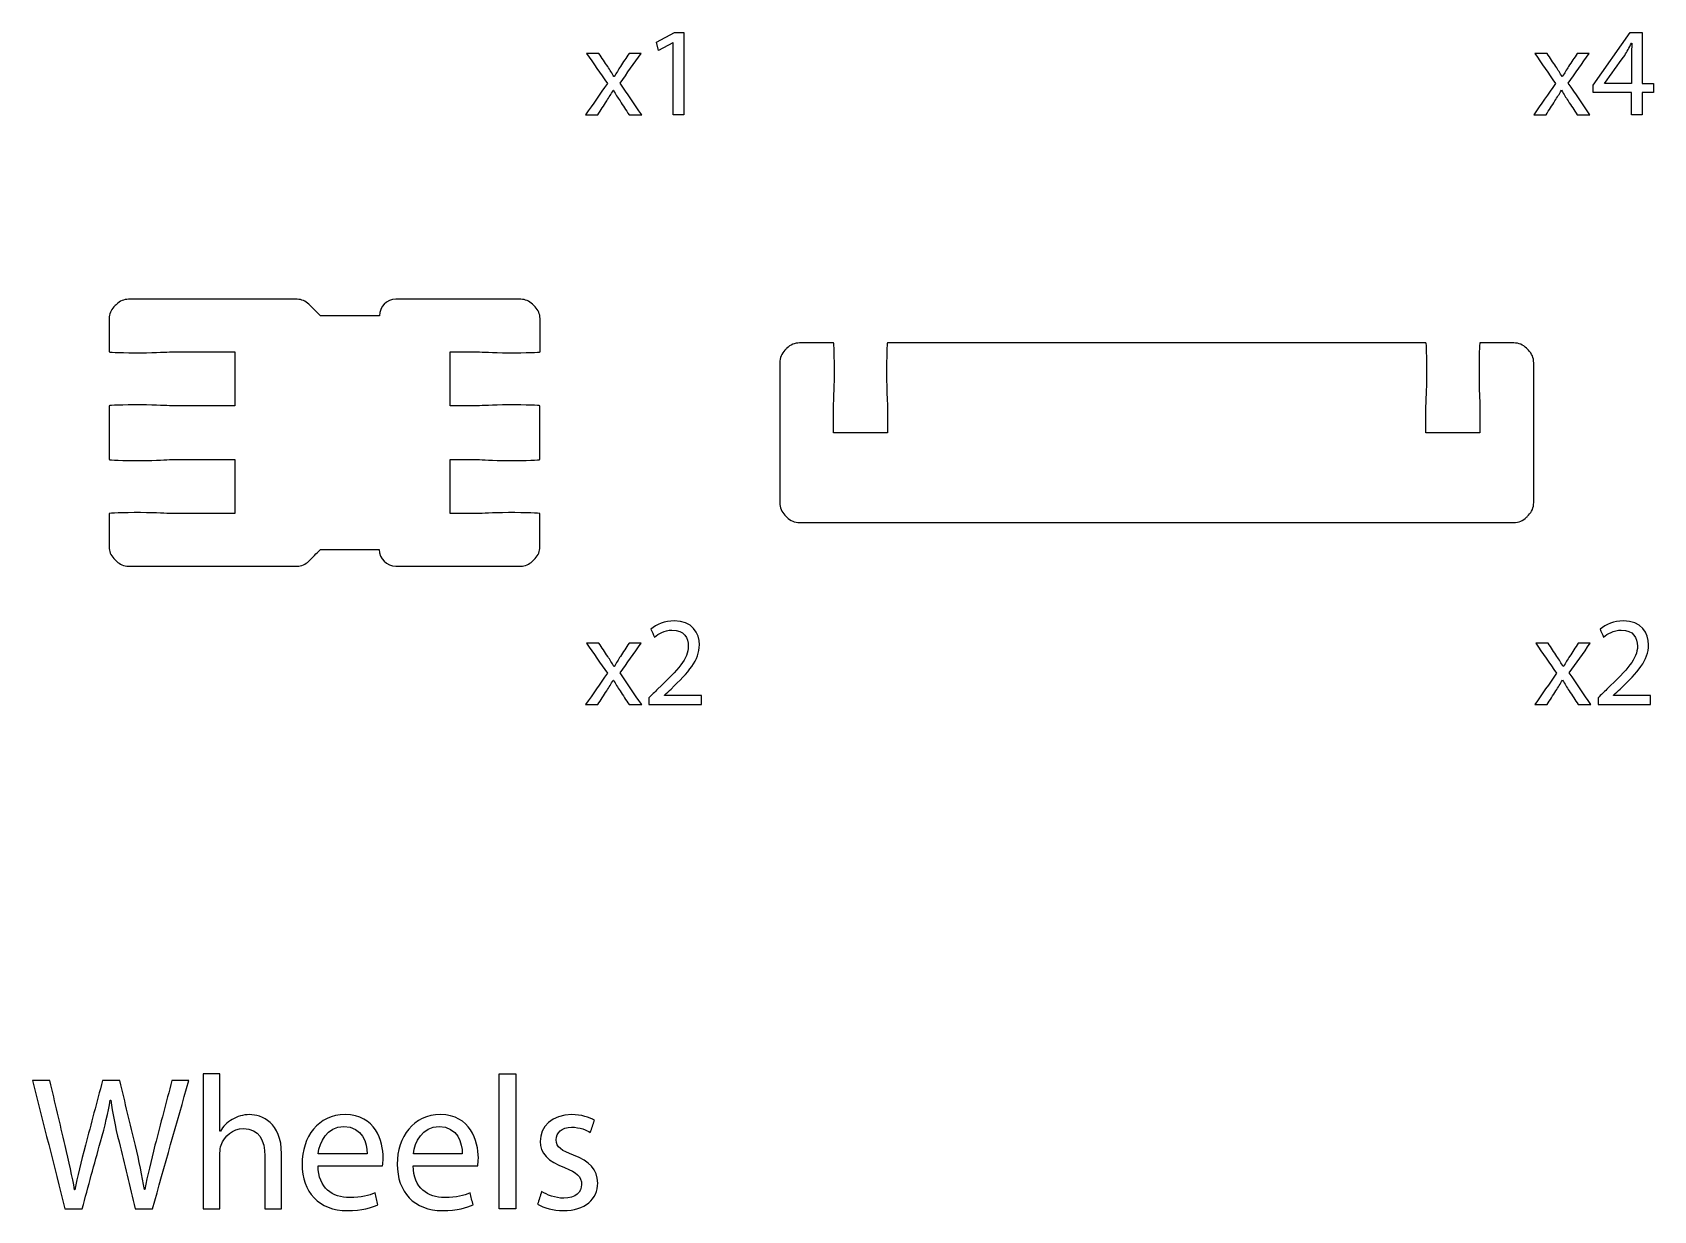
# Model space of a CAD drawing. Extents: x 0 to 600, y 0 to 300.
# Drawn here: x 253.4 to 343.7, y 84.8 to 150.5 of the extents above; entities that cross this region are included whole.
import ezdxf

# ---------------------------------------------------------------- set-up
doc = ezdxf.new("R2010")
doc.units = 0
doc.header["$MEASUREMENT"] = 0
doc.layers.add('DEFAULT', color=18, linetype='CONTINUOUS')

msp = doc.modelspace()

# ---------------------------------------------------------------- linework, layer by layer
at = {"layer": 'DEFAULT', "color": 18}
for points in [[(289.075, 149.879), (289.061, 149.879), (288.264, 149.449), (288.144, 149.922), (289.146, 150.458), (289.675, 150.458), (289.675, 145.871), (289.075, 145.871)], [(342.458, 145.871), (342.458, 147.12), (340.326, 147.12), (340.326, 147.529), (342.373, 150.458), (343.043, 150.458), (343.043, 147.607), (343.685, 147.607), (343.685, 147.12), (343.043, 147.12), (343.043, 145.871)], [(279.384, 92.456), (280.316, 92.456), (280.316, 84.943), (279.384, 84.943)]]:
    msp.add_lwpolyline(points, close=True, dxfattribs=at)
for points, knots in [([(284.948, 149.286), (285.11, 149.042), (285.273, 148.797), (285.435, 148.553), (285.562, 148.362), (285.668, 148.186), (285.78, 147.995), (285.787, 147.995), (285.795, 147.995), (285.802, 147.995), (285.915, 148.2), (286.027, 148.376), (286.14, 148.56), (286.3, 148.802), (286.46, 149.044), (286.62, 149.286), (286.844, 149.286), (287.067, 149.286), (287.291, 149.286), (286.903, 148.736), (286.515, 148.186), (286.126, 147.635), (286.526, 147.047), (286.926, 146.459), (287.326, 145.871), (287.091, 145.871), (286.855, 145.871), (286.62, 145.871), (286.453, 146.127), (286.286, 146.384), (286.119, 146.64), (285.985, 146.838), (285.872, 147.028), (285.752, 147.233), (285.747, 147.233), (285.743, 147.233), (285.738, 147.233), (285.625, 147.028), (285.505, 146.845), (285.378, 146.64), (285.214, 146.384), (285.049, 146.127), (284.884, 145.871), (284.656, 145.871), (284.428, 145.871), (284.2, 145.871), (284.604, 146.452), (285.009, 147.033), (285.413, 147.614), (285.028, 148.172), (284.642, 148.729), (284.256, 149.286), (284.487, 149.286), (284.717, 149.286), (284.948, 149.286)], [0, 0, 0, 0, 2.49671, 2.49671, 2.49671, 3.49671, 3.49671, 3.49671, 3.55771, 3.55771, 3.55771, 4.55771, 4.55771, 4.55771, 7.026151, 7.026151, 7.026151, 8.927151, 8.927151, 8.927151, 14.655009, 14.655009, 14.655009, 20.702323, 20.702323, 20.702323, 22.702323, 22.702323, 22.702323, 25.304853, 25.304853, 25.304853, 26.304853, 26.304853, 26.304853, 26.344853, 26.344853, 26.344853, 27.344853, 27.344853, 27.344853, 29.937064, 29.937064, 29.937064, 31.877064, 31.877064, 31.877064, 37.89844, 37.89844, 37.89844, 43.66264, 43.66264, 43.66264, 45.62264, 45.62264, 45.62264, 45.62264]), ([(337.758, 149.286), (337.92, 149.042), (338.083, 148.797), (338.245, 148.553), (338.372, 148.362), (338.478, 148.186), (338.591, 147.995), (338.598, 147.995), (338.605, 147.995), (338.612, 147.995), (338.725, 148.2), (338.838, 148.376), (338.951, 148.56), (339.111, 148.802), (339.271, 149.044), (339.431, 149.286), (339.654, 149.286), (339.878, 149.286), (340.101, 149.286), (339.713, 148.736), (339.325, 148.186), (338.937, 147.635), (339.337, 147.047), (339.737, 146.459), (340.136, 145.871), (339.901, 145.871), (339.666, 145.871), (339.431, 145.871), (339.264, 146.127), (339.097, 146.384), (338.93, 146.64), (338.795, 146.838), (338.683, 147.028), (338.563, 147.233), (338.558, 147.233), (338.553, 147.233), (338.548, 147.233), (338.436, 147.028), (338.315, 146.845), (338.189, 146.64), (338.024, 146.384), (337.859, 146.127), (337.694, 145.871), (337.466, 145.871), (337.238, 145.871), (337.01, 145.871), (337.415, 146.452), (337.819, 147.033), (338.224, 147.614), (337.838, 148.172), (337.452, 148.729), (337.067, 149.286), (337.297, 149.286), (337.528, 149.286), (337.758, 149.286)], [1.959, 1.959, 1.959, 1.959, 4.45571, 4.45571, 4.45571, 5.45571, 5.45571, 5.45571, 5.51671, 5.51671, 5.51671, 6.51671, 6.51671, 6.51671, 8.985702, 8.985702, 8.985702, 10.886702, 10.886702, 10.886702, 16.61456, 16.61456, 16.61456, 22.661874, 22.661874, 22.661874, 24.661874, 24.661874, 24.661874, 27.264404, 27.264404, 27.264404, 28.264404, 28.264404, 28.264404, 28.305404, 28.305404, 28.305404, 29.305404, 29.305404, 29.305404, 31.897615, 31.897615, 31.897615, 33.836615, 33.836615, 33.836615, 39.85742, 39.85742, 39.85742, 45.621051, 45.621051, 45.621051, 47.580051, 47.580051, 47.580051, 47.580051]), ([(342.458, 147.607), (342.458, 148.117), (342.458, 148.628), (342.458, 149.138), (342.458, 149.378), (342.464, 149.618), (342.479, 149.858), (342.472, 149.858), (342.465, 149.858), (342.458, 149.858), (342.317, 149.59), (342.203, 149.393), (342.076, 149.181), (341.702, 148.661), (341.328, 148.141), (340.954, 147.621), (340.954, 147.616), (340.954, 147.612), (340.954, 147.607), (341.455, 147.607), (341.957, 147.607), (342.458, 147.607)], [4.262, 4.262, 4.262, 4.262, 8.603, 8.603, 8.603, 9.603, 9.603, 9.603, 9.662, 9.662, 9.662, 10.662, 10.662, 10.662, 16.107883, 16.107883, 16.107883, 16.147883, 16.147883, 16.147883, 20.409883, 20.409883, 20.409883, 20.409883]), ([(287.728, 113.019), (287.728, 113.146), (287.728, 113.273), (287.728, 113.4), (287.89, 113.557), (288.052, 113.715), (288.214, 113.873), (289.386, 114.987), (289.915, 115.58), (289.922, 116.272), (289.922, 116.738), (289.696, 117.168), (289.012, 117.168), (288.595, 117.168), (288.25, 116.956), (288.038, 116.78), (287.972, 116.926), (287.906, 117.072), (287.84, 117.217), (288.158, 117.486), (288.61, 117.683), (289.139, 117.683), (290.127, 117.683), (290.543, 117.006), (290.543, 116.349), (290.543, 115.503), (289.929, 114.818), (288.963, 113.887), (288.84, 113.774), (288.718, 113.661), (288.595, 113.548), (288.595, 113.543), (288.595, 113.538), (288.595, 113.534), (289.282, 113.534), (289.969, 113.534), (290.656, 113.534), (290.656, 113.362), (290.656, 113.19), (290.656, 113.019), (289.68, 113.019), (288.704, 113.019), (287.728, 113.019)], [8.302, 8.302, 8.302, 8.302, 9.382, 9.382, 9.382, 11.306235, 11.306235, 11.306235, 12.306235, 12.306235, 12.306235, 13.306235, 13.306235, 13.306235, 14.306235, 14.306235, 14.306235, 15.666823, 15.666823, 15.666823, 16.666823, 16.666823, 16.666823, 17.666823, 17.666823, 17.666823, 18.666823, 18.666823, 18.666823, 20.083581, 20.083581, 20.083581, 20.123581, 20.123581, 20.123581, 25.965581, 25.965581, 25.965581, 27.425581, 27.425581, 27.425581, 35.727581, 35.727581, 35.727581, 35.727581]), ([(340.595, 113.018), (340.595, 113.145), (340.595, 113.272), (340.595, 113.399), (340.757, 113.557), (340.919, 113.715), (341.081, 113.872), (342.253, 114.987), (342.782, 115.58), (342.789, 116.272), (342.789, 116.737), (342.563, 117.168), (341.879, 117.168), (341.462, 117.168), (341.117, 116.956), (340.905, 116.78), (340.839, 116.926), (340.773, 117.071), (340.708, 117.217), (341.025, 117.486), (341.477, 117.683), (342.006, 117.683), (342.994, 117.683), (343.411, 117.006), (343.411, 116.349), (343.411, 115.503), (342.796, 114.818), (341.83, 113.887), (341.707, 113.774), (341.585, 113.661), (341.462, 113.548), (341.462, 113.543), (341.462, 113.538), (341.462, 113.533), (342.149, 113.533), (342.836, 113.533), (343.523, 113.533), (343.523, 113.362), (343.523, 113.19), (343.523, 113.018), (342.547, 113.018), (341.571, 113.018), (340.595, 113.018)], [8.302, 8.302, 8.302, 8.302, 9.382, 9.382, 9.382, 11.306235, 11.306235, 11.306235, 12.306235, 12.306235, 12.306235, 13.306235, 13.306235, 13.306235, 14.306235, 14.306235, 14.306235, 15.666823, 15.666823, 15.666823, 16.666823, 16.666823, 16.666823, 17.666823, 17.666823, 17.666823, 18.666823, 18.666823, 18.666823, 20.083581, 20.083581, 20.083581, 20.123581, 20.123581, 20.123581, 25.965581, 25.965581, 25.965581, 27.425581, 27.425581, 27.425581, 35.727581, 35.727581, 35.727581, 35.727581]), ([(284.948, 116.434), (285.11, 116.189), (285.273, 115.945), (285.435, 115.7), (285.562, 115.51), (285.668, 115.333), (285.78, 115.143), (285.787, 115.143), (285.795, 115.143), (285.802, 115.143), (285.915, 115.348), (286.027, 115.524), (286.14, 115.707), (286.3, 115.95), (286.46, 116.192), (286.62, 116.434), (286.844, 116.434), (287.067, 116.434), (287.291, 116.434), (286.903, 115.884), (286.515, 115.333), (286.126, 114.783), (286.526, 114.195), (286.926, 113.607), (287.326, 113.018), (287.091, 113.018), (286.855, 113.018), (286.62, 113.018), (286.453, 113.275), (286.286, 113.531), (286.119, 113.788), (285.985, 113.985), (285.872, 114.176), (285.752, 114.381), (285.747, 114.381), (285.743, 114.381), (285.738, 114.381), (285.625, 114.176), (285.505, 113.992), (285.378, 113.788), (285.214, 113.531), (285.049, 113.275), (284.884, 113.018), (284.656, 113.018), (284.428, 113.018), (284.2, 113.018), (284.604, 113.6), (285.009, 114.181), (285.413, 114.762), (285.028, 115.319), (284.642, 115.877), (284.256, 116.434), (284.487, 116.434), (284.717, 116.434), (284.948, 116.434)], [1.96, 1.96, 1.96, 1.96, 4.45671, 4.45671, 4.45671, 5.45671, 5.45671, 5.45671, 5.51771, 5.51771, 5.51771, 6.51771, 6.51771, 6.51771, 8.986151, 8.986151, 8.986151, 10.887151, 10.887151, 10.887151, 16.615009, 16.615009, 16.615009, 22.662323, 22.662323, 22.662323, 24.662323, 24.662323, 24.662323, 27.264853, 27.264853, 27.264853, 28.264853, 28.264853, 28.264853, 28.304853, 28.304853, 28.304853, 29.304853, 29.304853, 29.304853, 31.897064, 31.897064, 31.897064, 33.837064, 33.837064, 33.837064, 39.85844, 39.85844, 39.85844, 45.62264, 45.62264, 45.62264, 47.58264, 47.58264, 47.58264, 47.58264]), ([(337.815, 116.434), (337.977, 116.189), (338.14, 115.945), (338.302, 115.7), (338.429, 115.51), (338.535, 115.333), (338.647, 115.143), (338.655, 115.143), (338.662, 115.143), (338.669, 115.143), (338.782, 115.347), (338.894, 115.524), (339.008, 115.707), (339.167, 115.949), (339.327, 116.192), (339.487, 116.434), (339.711, 116.434), (339.934, 116.434), (340.158, 116.434), (339.77, 115.883), (339.382, 115.333), (338.993, 114.783), (339.393, 114.194), (339.793, 113.606), (340.193, 113.018), (339.958, 113.018), (339.723, 113.018), (339.487, 113.018), (339.32, 113.275), (339.153, 113.531), (338.986, 113.788), (338.852, 113.985), (338.739, 114.176), (338.619, 114.38), (338.614, 114.38), (338.61, 114.38), (338.605, 114.38), (338.493, 114.176), (338.372, 113.992), (338.246, 113.788), (338.081, 113.531), (337.916, 113.275), (337.751, 113.018), (337.523, 113.018), (337.295, 113.018), (337.067, 113.018), (337.471, 113.599), (337.876, 114.181), (338.28, 114.762), (337.895, 115.319), (337.509, 115.876), (337.123, 116.434), (337.354, 116.434), (337.584, 116.434), (337.815, 116.434)], [1.96, 1.96, 1.96, 1.96, 4.45671, 4.45671, 4.45671, 5.45671, 5.45671, 5.45671, 5.51771, 5.51771, 5.51771, 6.51771, 6.51771, 6.51771, 8.986151, 8.986151, 8.986151, 10.887151, 10.887151, 10.887151, 16.615009, 16.615009, 16.615009, 22.662323, 22.662323, 22.662323, 24.662323, 24.662323, 24.662323, 27.264853, 27.264853, 27.264853, 28.264853, 28.264853, 28.264853, 28.304853, 28.304853, 28.304853, 29.304853, 29.304853, 29.304853, 31.897064, 31.897064, 31.897064, 33.837064, 33.837064, 33.837064, 39.85844, 39.85844, 39.85844, 45.62264, 45.62264, 45.62264, 47.58264, 47.58264, 47.58264, 47.58264]), ([(262.906, 92.456), (263.217, 92.456), (263.527, 92.456), (263.838, 92.456), (263.838, 91.391), (263.838, 90.325), (263.838, 89.26), (263.845, 89.26), (263.852, 89.26), (263.859, 89.26), (264.007, 89.525), (264.24, 89.758), (264.525, 89.917), (264.801, 90.075), (265.129, 90.181), (265.478, 90.181), (266.166, 90.181), (267.267, 89.758), (267.267, 87.99), (267.267, 86.974), (267.267, 85.958), (267.267, 84.942), (266.956, 84.942), (266.646, 84.942), (266.335, 84.942), (266.335, 85.923), (266.335, 86.904), (266.335, 87.885), (266.335, 88.71), (266.028, 89.408), (265.15, 89.408), (264.547, 89.408), (264.071, 88.985), (263.901, 88.477), (263.848, 88.35), (263.838, 88.213), (263.838, 88.033), (263.838, 87.003), (263.838, 85.972), (263.838, 84.942), (263.527, 84.942), (263.217, 84.942), (262.906, 84.942), (262.906, 87.447), (262.906, 89.952), (262.906, 92.456)], [21.299, 21.299, 21.299, 21.299, 23.94, 23.94, 23.94, 33, 33, 33, 33.059, 33.059, 33.059, 34.059, 34.059, 34.059, 35.059, 35.059, 35.059, 36.059, 36.059, 36.059, 44.699, 44.699, 44.699, 47.339, 47.339, 47.339, 55.679, 55.679, 55.679, 56.679, 56.679, 56.679, 57.679, 57.679, 57.679, 58.679, 58.679, 58.679, 67.439, 67.439, 67.439, 70.08, 70.08, 70.08, 91.379, 91.379, 91.379, 91.379]), ([(255.202, 84.942), (254.598, 87.32), (253.995, 89.698), (253.392, 92.075), (253.716, 92.075), (254.041, 92.075), (254.366, 92.075), (254.648, 90.872), (254.93, 89.669), (255.212, 88.466), (255.424, 87.578), (255.614, 86.689), (255.741, 86.001), (255.748, 86.001), (255.755, 86.001), (255.763, 86.001), (255.879, 86.71), (256.101, 87.557), (256.344, 88.477), (256.662, 89.677), (256.979, 90.876), (257.297, 92.075), (257.618, 92.075), (257.939, 92.075), (258.26, 92.075), (258.549, 90.869), (258.838, 89.662), (259.128, 88.456), (259.329, 87.609), (259.519, 86.763), (259.625, 86.011), (259.632, 86.011), (259.639, 86.011), (259.647, 86.011), (259.795, 86.795), (259.995, 87.588), (260.218, 88.477), (260.532, 89.677), (260.846, 90.876), (261.16, 92.075), (261.474, 92.075), (261.788, 92.075), (262.102, 92.075), (261.428, 89.698), (260.754, 87.32), (260.08, 84.942), (259.759, 84.942), (259.438, 84.942), (259.117, 84.942), (258.818, 86.181), (258.518, 87.419), (258.218, 88.657), (257.995, 89.567), (257.847, 90.266), (257.752, 90.985), (257.745, 90.985), (257.738, 90.985), (257.731, 90.985), (257.604, 90.276), (257.445, 89.578), (257.18, 88.657), (256.842, 87.419), (256.503, 86.181), (256.164, 84.942), (255.843, 84.942), (255.523, 84.942), (255.202, 84.942)], [0, 0, 0, 0, 20.859647, 20.859647, 20.859647, 23.619647, 23.619647, 23.619647, 34.127173, 34.127173, 34.127173, 35.127173, 35.127173, 35.127173, 35.188173, 35.188173, 35.188173, 36.188173, 36.188173, 36.188173, 46.738509, 46.738509, 46.738509, 49.468509, 49.468509, 49.468509, 60.018328, 60.018328, 60.018328, 61.018328, 61.018328, 61.018328, 61.079328, 61.079328, 61.079328, 62.079328, 62.079328, 62.079328, 72.622027, 72.622027, 72.622027, 75.292027, 75.292027, 75.292027, 96.30728, 96.30728, 96.30728, 99.03628, 99.03628, 99.03628, 109.86967, 109.86967, 109.86967, 110.86967, 110.86967, 110.86967, 110.92967, 110.92967, 110.92967, 111.92967, 111.92967, 111.92967, 122.84545, 122.84545, 122.84545, 125.57445, 125.57445, 125.57445, 125.57445]), ([(269.299, 87.334), (269.319, 86.075), (270.124, 85.556), (271.055, 85.556), (271.722, 85.556), (272.124, 85.673), (272.473, 85.821), (272.526, 85.599), (272.579, 85.376), (272.632, 85.154), (272.304, 85.006), (271.743, 84.837), (270.928, 84.837), (269.351, 84.837), (268.409, 85.874), (268.409, 87.419), (268.409, 88.964), (269.319, 90.181), (270.812, 90.181), (272.484, 90.181), (272.928, 88.71), (272.928, 87.768), (272.928, 87.578), (272.907, 87.429), (272.897, 87.334), (271.697, 87.334), (270.498, 87.334), (269.299, 87.334)], [10.199, 10.199, 10.199, 10.199, 11.199, 11.199, 11.199, 12.199, 12.199, 12.199, 14.141833, 14.141833, 14.141833, 15.141833, 15.141833, 15.141833, 16.141833, 16.141833, 16.141833, 17.141833, 17.141833, 17.141833, 18.141833, 18.141833, 18.141833, 19.141833, 19.141833, 19.141833, 29.340833, 29.340833, 29.340833, 29.340833]), ([(272.029, 88.001), (272.039, 88.594), (271.785, 89.514), (270.738, 89.514), (269.796, 89.514), (269.383, 88.647), (269.309, 88.001), (270.216, 88.001), (271.122, 88.001), (272.029, 88.001)], [7.71, 7.71, 7.71, 7.71, 8.71, 8.71, 8.71, 9.71, 9.71, 9.71, 17.42, 17.42, 17.42, 17.42]), ([(274.601, 87.334), (274.621, 86.075), (275.426, 85.556), (276.357, 85.556), (277.024, 85.556), (277.426, 85.673), (277.775, 85.821), (277.828, 85.599), (277.881, 85.376), (277.934, 85.154), (277.606, 85.006), (277.045, 84.837), (276.23, 84.837), (274.653, 84.837), (273.711, 85.874), (273.711, 87.419), (273.711, 88.964), (274.621, 90.181), (276.114, 90.181), (277.786, 90.181), (278.23, 88.71), (278.23, 87.768), (278.23, 87.578), (278.209, 87.429), (278.199, 87.334), (276.999, 87.334), (275.8, 87.334), (274.601, 87.334)], [10.199, 10.199, 10.199, 10.199, 11.199, 11.199, 11.199, 12.199, 12.199, 12.199, 14.141833, 14.141833, 14.141833, 15.141833, 15.141833, 15.141833, 16.141833, 16.141833, 16.141833, 17.141833, 17.141833, 17.141833, 18.141833, 18.141833, 18.141833, 19.141833, 19.141833, 19.141833, 29.340833, 29.340833, 29.340833, 29.340833]), ([(277.331, 88.001), (277.341, 88.594), (277.087, 89.514), (276.04, 89.514), (275.098, 89.514), (274.685, 88.647), (274.611, 88.001), (275.518, 88.001), (276.424, 88.001), (277.331, 88.001)], [7.71, 7.71, 7.71, 7.71, 8.71, 8.71, 8.71, 9.71, 9.71, 9.71, 17.42, 17.42, 17.42, 17.42]), ([(281.755, 85.895), (282.03, 85.715), (282.517, 85.525), (282.982, 85.525), (283.66, 85.525), (283.978, 85.863), (283.978, 86.286), (283.978, 86.731), (283.713, 86.975), (283.025, 87.228), (282.104, 87.557), (281.67, 88.064), (281.67, 88.678), (281.67, 89.504), (282.337, 90.181), (283.437, 90.181), (283.956, 90.181), (284.411, 90.033), (284.697, 89.863), (284.62, 89.638), (284.542, 89.412), (284.464, 89.186), (284.263, 89.313), (283.893, 89.482), (283.417, 89.482), (282.866, 89.482), (282.559, 89.165), (282.559, 88.784), (282.559, 88.361), (282.866, 88.17), (283.533, 87.916), (284.422, 87.578), (284.877, 87.133), (284.877, 86.371), (284.877, 85.472), (284.178, 84.837), (282.962, 84.837), (282.401, 84.837), (281.882, 84.974), (281.522, 85.186), (281.6, 85.422), (281.677, 85.659), (281.755, 85.895)], [2.115585, 2.115585, 2.115585, 2.115585, 3.115585, 3.115585, 3.115585, 4.115585, 4.115585, 4.115585, 5.115585, 5.115585, 5.115585, 6.115585, 6.115585, 6.115585, 7.115585, 7.115585, 7.115585, 8.115585, 8.115585, 8.115585, 10.145856, 10.145856, 10.145856, 11.145856, 11.145856, 11.145856, 12.145856, 12.145856, 12.145856, 13.145856, 13.145856, 13.145856, 14.145856, 14.145856, 14.145856, 15.145856, 15.145856, 15.145856, 16.145856, 16.145856, 16.145856, 18.261441, 18.261441, 18.261441, 18.261441])]:
    msp.add_open_spline(points, degree=3, knots=knots, dxfattribs=at)
at = {"layer": 'DEFAULT', "color": 1}
for points, knots in [([(281.663, 132.665), (281.663, 132.637), (280.877, 132.615), (279.91, 132.615), (278.943, 132.615), (278.495, 132.665), (278.16, 132.665), (277.66, 132.665), (277.161, 132.665), (276.661, 132.665), (276.661, 131.664), (276.661, 130.663), (276.661, 129.663), (277.161, 129.663), (277.66, 129.663), (278.16, 129.663), (278.495, 129.663), (278.943, 129.712), (279.91, 129.712), (280.877, 129.712), (281.66, 129.691), (281.66, 129.663), (281.66, 128.663), (281.66, 127.664), (281.66, 126.664), (281.66, 126.636), (280.877, 126.615), (279.91, 126.615), (278.943, 126.615), (278.495, 126.664), (278.16, 126.664), (277.66, 126.664), (277.161, 126.664), (276.661, 126.664), (276.661, 125.663), (276.661, 124.663), (276.661, 123.662), (277.161, 123.662), (277.66, 123.662), (278.16, 123.662), (278.495, 123.662), (278.943, 123.711), (279.91, 123.711), (280.877, 123.711), (281.66, 123.69), (281.66, 123.662), (281.66, 123.043), (281.66, 122.424), (281.66, 121.805), (281.66, 121.562), (281.563, 121.329), (281.391, 121.157), (281.34, 121.105), (281.288, 121.054), (281.237, 121.002), (281.065, 120.831), (280.832, 120.734), (280.588, 120.734), (278.269, 120.734), (275.95, 120.734), (273.63, 120.734), (273.124, 120.734), (272.713, 121.144), (272.713, 121.651), (271.618, 121.651), (270.524, 121.651), (269.429, 121.651), (269.213, 121.435), (268.996, 121.219), (268.78, 121.002), (268.608, 120.831), (268.375, 120.734), (268.132, 120.734), (264.998, 120.734), (261.865, 120.734), (258.732, 120.734), (258.488, 120.734), (258.255, 120.831), (258.083, 121.002), (258.032, 121.054), (257.98, 121.105), (257.929, 121.157), (257.757, 121.329), (257.66, 121.562), (257.66, 121.805), (257.66, 122.424), (257.66, 123.043), (257.66, 123.662), (257.66, 123.69), (258.443, 123.711), (259.41, 123.711), (260.377, 123.711), (260.825, 123.662), (261.16, 123.662), (262.326, 123.662), (263.493, 123.662), (264.659, 123.662), (264.659, 124.663), (264.659, 125.663), (264.659, 126.664), (263.493, 126.664), (262.326, 126.664), (261.16, 126.664), (260.825, 126.664), (260.377, 126.615), (259.41, 126.615), (258.443, 126.615), (257.66, 126.636), (257.66, 126.664), (257.66, 127.664), (257.66, 128.663), (257.66, 129.663), (257.66, 129.691), (258.443, 129.712), (259.41, 129.712), (260.377, 129.712), (260.825, 129.663), (261.16, 129.663), (262.326, 129.663), (263.493, 129.663), (264.659, 129.663), (264.659, 130.663), (264.659, 131.664), (264.659, 132.665), (263.493, 132.665), (262.326, 132.665), (261.16, 132.665), (260.825, 132.665), (260.377, 132.615), (259.41, 132.615), (258.489, 132.615), (257.734, 132.633), (257.664, 132.665), (257.664, 133.284), (257.664, 133.903), (257.664, 134.521), (257.664, 134.765), (257.76, 134.998), (257.932, 135.17), (257.984, 135.221), (258.035, 135.273), (258.087, 135.324), (258.259, 135.496), (258.492, 135.593), (258.735, 135.593), (261.869, 135.593), (265.002, 135.593), (268.135, 135.593), (268.379, 135.593), (268.612, 135.496), (268.784, 135.324), (269, 135.108), (269.216, 134.892), (269.432, 134.676), (270.527, 134.676), (271.622, 134.676), (272.717, 134.676), (272.717, 135.182), (273.127, 135.593), (273.634, 135.593), (275.953, 135.593), (278.272, 135.593), (280.592, 135.593), (280.835, 135.593), (281.068, 135.496), (281.24, 135.324), (281.292, 135.273), (281.343, 135.221), (281.395, 135.17), (281.567, 134.998), (281.663, 134.765), (281.663, 134.521), (281.663, 133.903), (281.663, 133.284), (281.663, 132.665)], [5.263, 5.263, 5.263, 5.263, 6.263, 6.263, 6.263, 7.263, 7.263, 7.263, 11.513, 11.513, 11.513, 20.023, 20.023, 20.023, 24.273, 24.273, 24.273, 25.273, 25.273, 25.273, 26.273, 26.273, 26.273, 34.773, 34.773, 34.773, 35.773, 35.773, 35.773, 36.773, 36.773, 36.773, 41.023, 41.023, 41.023, 49.533, 49.533, 49.533, 53.783, 53.783, 53.783, 54.783, 54.783, 54.783, 55.783, 55.783, 55.783, 61.046, 61.046, 61.046, 62.046, 62.046, 62.046, 62.665426, 62.665426, 62.665426, 63.665426, 63.665426, 63.665426, 83.389426, 83.389426, 83.389426, 84.390426, 84.390426, 84.390426, 93.700426, 93.700426, 93.700426, 96.301164, 96.301164, 96.301164, 97.301164, 97.301164, 97.301164, 123.947164, 123.947164, 123.947164, 124.947164, 124.947164, 124.947164, 125.56659, 125.56659, 125.56659, 126.56659, 126.56659, 126.56659, 131.82959, 131.82959, 131.82959, 132.82959, 132.82959, 132.82959, 133.82959, 133.82959, 133.82959, 143.74959, 143.74959, 143.74959, 152.25959, 152.25959, 152.25959, 162.17959, 162.17959, 162.17959, 163.17959, 163.17959, 163.17959, 164.17959, 164.17959, 164.17959, 172.67959, 172.67959, 172.67959, 173.67959, 173.67959, 173.67959, 174.67959, 174.67959, 174.67959, 184.59959, 184.59959, 184.59959, 193.10959, 193.10959, 193.10959, 203.02959, 203.02959, 203.02959, 204.02959, 204.02959, 204.02959, 205.02959, 205.02959, 205.02959, 210.29259, 210.29259, 210.29259, 211.29259, 211.29259, 211.29259, 211.912015, 211.912015, 211.912015, 212.912015, 212.912015, 212.912015, 239.558015, 239.558015, 239.558015, 240.558015, 240.558015, 240.558015, 243.158754, 243.158754, 243.158754, 252.469754, 252.469754, 252.469754, 253.469754, 253.469754, 253.469754, 273.193754, 273.193754, 273.193754, 274.193754, 274.193754, 274.193754, 274.81318, 274.81318, 274.81318, 275.81318, 275.81318, 275.81318, 281.07618, 281.07618, 281.07618, 281.07618]), ([(335.905, 123.164), (322.642, 123.164), (309.38, 123.164), (296.118, 123.164), (295.853, 123.164), (295.599, 123.27), (295.411, 123.457), (295.376, 123.493), (295.341, 123.528), (295.305, 123.563), (295.118, 123.75), (295.013, 124.005), (295.013, 124.27), (295.013, 126.866), (295.013, 129.461), (295.013, 132.057), (295.013, 132.322), (295.118, 132.576), (295.305, 132.764), (295.341, 132.799), (295.376, 132.834), (295.411, 132.869), (295.599, 133.057), (295.853, 133.162), (296.118, 133.162), (296.749, 133.162), (297.38, 133.162), (298.011, 133.162), (298.039, 133.162), (298.061, 132.379), (298.061, 131.412), (298.061, 130.446), (298.011, 129.998), (298.011, 129.663), (298.011, 129.163), (298.011, 128.663), (298.011, 128.163), (299.012, 128.163), (300.013, 128.163), (301.013, 128.163), (301.013, 128.663), (301.013, 129.163), (301.013, 129.663), (301.013, 129.998), (300.964, 130.446), (300.964, 131.412), (300.964, 132.379), (300.985, 133.162), (301.013, 133.162), (311.012, 133.162), (321.011, 133.162), (331.009, 133.162), (331.038, 133.162), (331.059, 132.379), (331.059, 131.412), (331.059, 130.446), (331.009, 129.998), (331.009, 129.663), (331.009, 129.163), (331.009, 128.663), (331.009, 128.163), (332.01, 128.163), (333.011, 128.163), (334.012, 128.163), (334.012, 128.663), (334.012, 129.163), (334.012, 129.663), (334.012, 129.998), (333.962, 130.446), (333.962, 131.412), (333.962, 132.379), (333.983, 133.162), (334.012, 133.162), (334.643, 133.162), (335.274, 133.162), (335.905, 133.162), (336.17, 133.162), (336.424, 133.057), (336.611, 132.869), (336.647, 132.834), (336.682, 132.799), (336.717, 132.764), (336.905, 132.576), (337.01, 132.322), (337.01, 132.057), (337.01, 129.461), (337.01, 126.866), (337.01, 124.27), (337.01, 124.005), (336.905, 123.75), (336.717, 123.563), (336.682, 123.528), (336.647, 123.493), (336.611, 123.457), (336.424, 123.27), (336.17, 123.164), (335.905, 123.164)], [1, 1, 1, 1, 113.78, 113.78, 113.78, 114.78, 114.78, 114.78, 115.203558, 115.203558, 115.203558, 116.203558, 116.203558, 116.203558, 138.275558, 138.275558, 138.275558, 139.275558, 139.275558, 139.275558, 139.699115, 139.699115, 139.699115, 140.699115, 140.699115, 140.699115, 146.065115, 146.065115, 146.065115, 147.065115, 147.065115, 147.065115, 148.065115, 148.065115, 148.065115, 152.315115, 152.315115, 152.315115, 160.825115, 160.825115, 160.825115, 165.075115, 165.075115, 165.075115, 166.075115, 166.075115, 166.075115, 167.075115, 167.075115, 167.075115, 252.103115, 252.103115, 252.103115, 253.103115, 253.103115, 253.103115, 254.103115, 254.103115, 254.103115, 258.353115, 258.353115, 258.353115, 266.863115, 266.863115, 266.863115, 271.113115, 271.113115, 271.113115, 272.113115, 272.113115, 272.113115, 273.113115, 273.113115, 273.113115, 278.479115, 278.479115, 278.479115, 279.479115, 279.479115, 279.479115, 279.903379, 279.903379, 279.903379, 280.903379, 280.903379, 280.903379, 302.975379, 302.975379, 302.975379, 303.975379, 303.975379, 303.975379, 304.399643, 304.399643, 304.399643, 305.399643, 305.399643, 305.399643, 305.399643])]:
    msp.add_open_spline(points, degree=3, knots=knots, dxfattribs=at)

doc.saveas('drawing.dxf')
